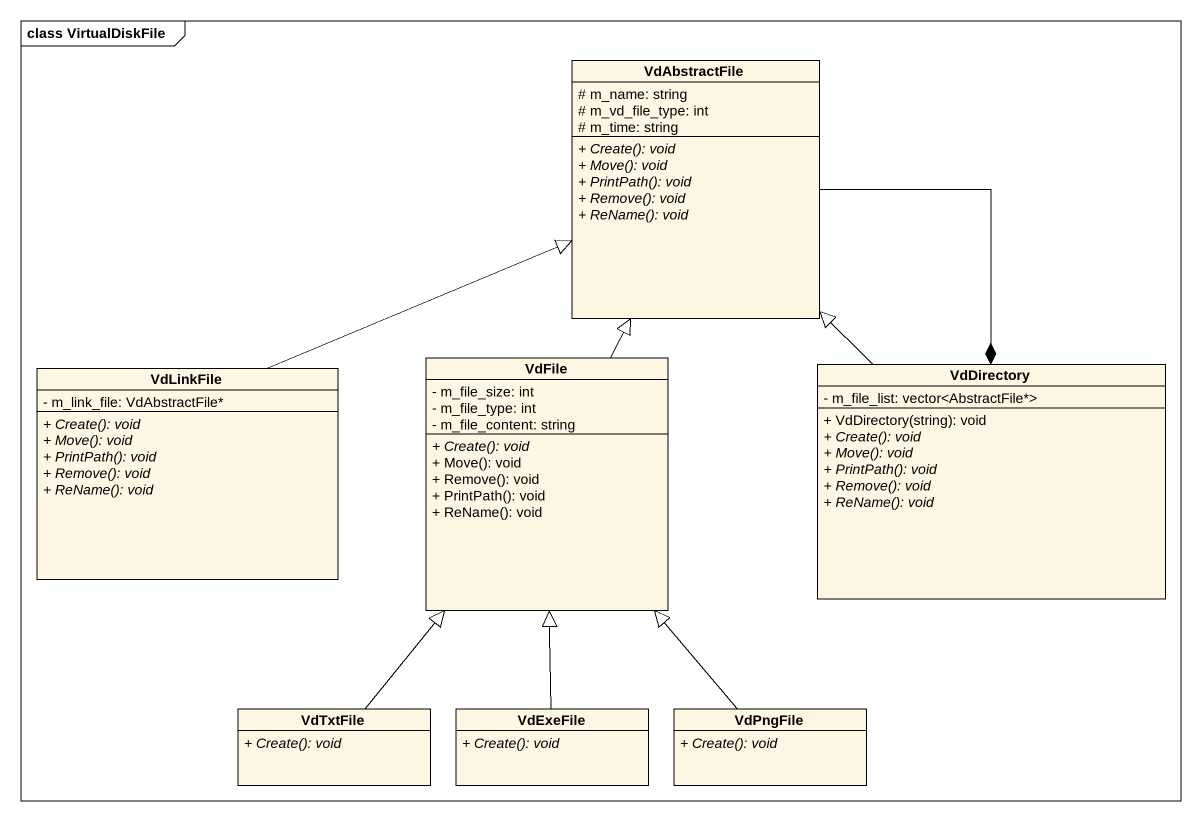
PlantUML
@startuml
mainframe class VirtualDiskFile
hide circle
hide empty members
skinparam classAttributeIconSize 0
class VdAbstractFile {
  # m_name: string
  # m_vd_file_type: int
  # m_time: string
  {abstract} + Create(): void
  {abstract} + Move(): void
  {abstract} + PrintPath(): void
  {abstract} + Remove(): void
  {abstract} + ReName(): void
}
class VdFile {
  - m_file_size: int
  - m_file_type: int
  - m_file_content: string
  {abstract} + Create(): void
  + Move(): void
  + Remove(): void
  + PrintPath(): void
  + ReName(): void
}
class VdDirectory {
  - m_file_list: vector<AbstractFile*>
  + VdDirectory(string): void
  {abstract} + Create(): void
  {abstract} + Move(): void
  {abstract} + PrintPath(): void
  {abstract} + Remove(): void
  {abstract} + ReName(): void
}
class VdLinkFile {
  - m_link_file: VdAbstractFile*
  {abstract} + Create(): void
  {abstract} + Move(): void
  {abstract} + PrintPath(): void
  {abstract} + Remove(): void
  {abstract} + ReName(): void
}
class VdTxtFile {
  {abstract} + Create(): void
}
class VdExeFile {
  {abstract} + Create(): void
}
class VdPngFile {
  {abstract} + Create(): void
}
VdAbstractFile --* VdDirectory
VdFile -up-|> VdAbstractFile
VdDirectory -up-|> VdAbstractFile
VdLinkFile -right-|> VdAbstractFile
VdTxtFile -up-|> VdFile
VdExeFile -up-|> VdFile
VdPngFile -up-|> VdFile
@enduml
